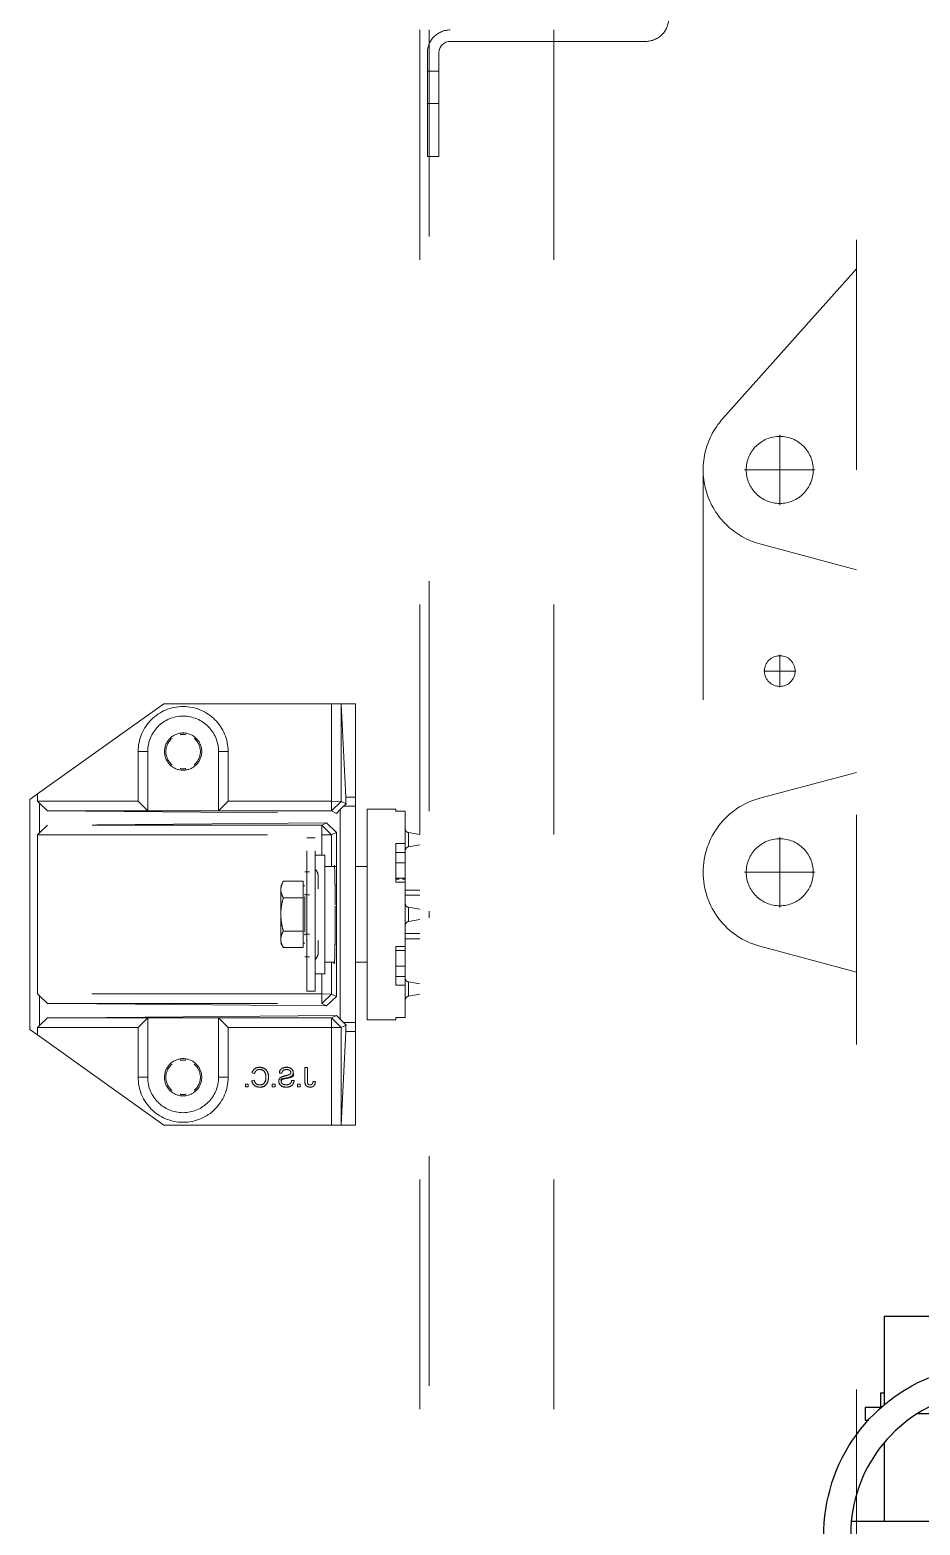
# Model space of a CAD drawing. Extents: x -181672 to 290600, y -29000 to 395522.
# Drawn here: x 2451 to 2916, y 41551 to 42331 of the extents above; entities that cross this region are included whole.
import ezdxf

# ---------------------------------------------------------------- set-up
doc = ezdxf.new("R2010")
doc.units = 0
doc.header["$LTSCALE"] = 10
doc.linetypes.add('XFM7Q20PCW-200K$0$ACAD_ISO03W100', pattern=[30, 12, -18])
doc.layers.add('XFM7P20PCW$0$P-PCWR-20.7-P', color=252, linetype='Continuous')
doc.layers.add('XFM7Q20PCW-200K$0$PCW EQ (FUTURE)', color=252, linetype='XFM7Q20PCW-200K$0$ACAD_ISO03W100', lineweight=9)

# ---------------------------------------------------------------- blocks, each defined once
blk = doc.blocks.new('XFM7P20PCW$0$BV-250A-HP')
for p, q in [((70.07, 398.3), (66.72, 397.16)), ((73.46, 399.31), (70.07, 398.3)), ((76.89, 400.19), (73.46, 399.31)), ((80.36, 400.92), (76.89, 400.19)), ((83.84, 401.52), (80.36, 400.92)), ((87.35, 401.97), (83.84, 401.52)), ((90.88, 402.29), (87.35, 401.97)), ((94.42, 402.46), (90.88, 402.29)), ((97.96, 402.49), (94.42, 402.46)), ((101.49, 402.39), (97.96, 402.49)), ((105.02, 402.14), (101.49, 402.39)), ((108.54, 401.74), (105.02, 402.14)), ((112.04, 401.21), (108.54, 401.74)), ((115.52, 400.54), (112.04, 401.21)), ((118.96, 399.73), (115.52, 400.54)), ((122.37, 398.78), (118.96, 399.73)), ((125.74, 397.7), (122.37, 398.78)), ((53.86, 391.27), (50.8, 389.49)), ((56.98, 392.94), (53.86, 391.27)), ((60.17, 394.47), (56.98, 392.94)), ((63.42, 395.88), (60.17, 394.47)), ((66.72, 397.16), (63.42, 395.88)), ((129.07, 396.49), (125.74, 397.7)), ((132.34, 395.14), (129.07, 396.49)), ((135.56, 393.66), (132.34, 395.14)), ((138.71, 392.05), (135.56, 393.66)), ((141.8, 390.32), (138.71, 392.05)), ((144.82, 388.47), (141.8, 390.32)), ((42.1, 383.41), (39.37, 381.16)), ((44.92, 385.55), (42.1, 383.41)), ((47.82, 387.58), (44.92, 385.55)), ((50.8, 389.49), (47.82, 387.58)), ((67.25, 382.3), (70, 383.44)), ((70, 383.44), (72.8, 384.46)), ((72.8, 384.46), (75.64, 385.37)), ((75.64, 385.37), (78.51, 386.17)), ((78.51, 386.17), (81.41, 386.85)), ((81.41, 386.85), (84.34, 387.42)), ((84.34, 387.42), (87.28, 387.86)), ((87.28, 387.86), (90.24, 388.19)), ((90, 388.3), (90, 341.42)), ((90.24, 388.19), (93.22, 388.4)), ((93.22, 388.4), (96.2, 388.5)), ((96.2, 388.5), (99.18, 388.47)), ((99.18, 388.47), (102.15, 388.32)), ((102.15, 388.32), (105.12, 388.06)), ((104, 341.42), (104, 388.46)), ((105.12, 388.06), (108.07, 387.67)), ((108.07, 387.67), (111.01, 387.17)), ((111.01, 387.17), (113.93, 386.55)), ((113.93, 386.55), (116.81, 385.82)), ((116.81, 385.82), (119.67, 384.97)), ((119.67, 384.97), (122.49, 384)), ((122.49, 384), (125.27, 382.93)), ((125.27, 382.93), (128, 381.74)), ((147.76, 386.5), (144.82, 388.47)), ((150.62, 384.41), (147.76, 386.5)), ((153.39, 382.21), (150.62, 384.41)), ((30.7, 381), (37.3, 381)), ((30.7, 373), (30.7, 381)), ((34.18, 376.34), (31.74, 373.78)), ((36.73, 378.8), (34.18, 376.34)), ((39.37, 381.16), (36.73, 378.8)), ((37.3, 381), (37.3, 379.24)), ((51.87, 373.27), (54.27, 375.03)), ((54.27, 375.03), (56.75, 376.69)), ((56.75, 376.69), (59.29, 378.25)), ((59.29, 378.25), (61.89, 379.71)), ((61.89, 379.71), (64.54, 381.06)), ((64.54, 381.06), (67.25, 382.3)), ((128, 381.74), (130.69, 380.45)), ((130.69, 380.45), (133.32, 379.05)), ((133.32, 379.05), (135.89, 377.54)), ((135.89, 377.54), (138.4, 375.94)), ((138.4, 375.94), (140.84, 374.23)), ((156.07, 379.9), (153.39, 382.21)), ((158.66, 377.49), (156.07, 379.9)), ((161.15, 374.97), (158.66, 377.49)), ((163.53, 372.36), (161.15, 374.97)), ((-17, 371), (-17, 282)), ((-17, 371), (29.31, 371)), ((23, 373), (23, 371)), ((23, 373), (31.15, 373)), ((27.17, 368.37), (25.05, 365.54)), ((29.4, 371.12), (27.17, 368.37)), ((31.74, 373.78), (29.4, 371.12)), ((43, 365.32), (45.1, 367.44)), ((45.1, 367.44), (47.27, 369.48)), ((47.27, 369.48), (49.53, 371.42)), ((49.25, 371), (90, 371)), ((49.53, 371.42), (51.87, 373.27)), ((104, 371), (134.8, 371)), ((134.8, 300.25), (134.8, 371)), ((140.84, 374.23), (143.22, 372.43)), ((143.22, 372.43), (145.52, 370.54)), ((145.52, 370.54), (147.74, 368.55)), ((147.74, 368.55), (149.88, 366.48)), ((165.82, 369.65), (163.53, 372.36)), ((167.99, 366.85), (165.82, 369.65)), ((170.04, 363.97), (167.99, 366.85)), ((21.17, 359.62), (19.4, 356.55)), ((23.05, 362.62), (21.17, 359.62)), ((25.05, 365.54), (23.05, 362.62)), ((37.24, 358.49), (39.07, 360.85)), ((39.07, 360.85), (40.99, 363.12)), ((40.99, 363.12), (43, 365.32)), ((149.88, 366.48), (151.94, 364.32)), ((151.94, 364.32), (153.9, 362.08)), ((153.9, 362.08), (155.78, 359.77)), ((155.78, 359.77), (157.56, 357.38)), ((171.98, 361.01), (170.04, 363.97)), ((173.8, 357.97), (171.98, 361.01)), ((17.76, 353.42), (16.25, 350.22)), ((19.4, 356.55), (17.76, 353.42)), ((32.35, 351.02), (33.88, 353.57)), ((33.88, 353.57), (35.51, 356.07)), ((34, 285.62), (34, 353.52)), ((35.51, 356.07), (37.24, 358.49)), ((157.56, 357.38), (159.25, 354.93)), ((159.25, 354.93), (160.84, 352.4)), ((160.84, 352.4), (162.32, 349.82)), ((175.5, 354.87), (173.8, 357.97)), ((177.07, 351.7), (175.5, 354.87)), ((178.51, 348.46), (177.07, 351.7)), ((13.61, 343.65), (12.49, 340.29)), ((14.87, 346.96), (13.61, 343.65)), ((16.25, 350.22), (14.87, 346.96)), ((28.38, 343.01), (29.6, 345.73)), ((29.6, 345.73), (30.92, 348.4)), ((30.92, 348.4), (32.35, 351.02)), ((162.32, 349.82), (163.7, 347.18)), ((163.7, 347.18), (164.98, 344.49)), ((164.98, 344.49), (166.14, 341.74)), ((179.83, 345.18), (178.51, 348.46)), ((181.01, 341.84), (179.83, 345.18)), ((11.51, 336.89), (10.66, 333.45)), ((12.49, 340.29), (11.51, 336.89)), ((25.4, 334.59), (26.28, 337.44)), ((26.28, 337.44), (27.28, 340.24)), ((27.28, 340.24), (28.38, 343.01)), ((166.14, 341.74), (167.2, 338.96)), ((167.2, 338.96), (168.14, 336.13)), ((168.14, 336.13), (168.97, 333.27)), ((182.05, 338.46), (181.01, 341.84)), ((182.96, 335.04), (182.05, 338.46)), ((9.96, 329.98), (9.39, 326.49)), ((10.66, 333.45), (9.96, 329.98)), ((23.45, 325.87), (23.99, 328.8)), ((23.99, 328.8), (24.64, 331.71)), ((24.64, 331.71), (25.4, 334.59)), ((168.97, 333.27), (169.68, 330.37)), ((169.68, 330.37), (170.28, 327.45)), ((183.74, 331.58), (182.96, 335.04)), ((184.37, 328.1), (183.74, 331.58)), ((184.86, 324.59), (184.37, 328.1)), ((8.96, 322.98), (8.67, 319.45)), ((9.39, 326.49), (8.96, 322.98)), ((22.74, 319.95), (23.04, 322.92)), ((23.04, 322.92), (23.45, 325.87)), ((170.28, 327.45), (170.75, 324.51)), ((170.75, 324.51), (171.12, 321.56)), ((171.12, 321.56), (171.36, 318.59)), ((185.22, 321.07), (184.86, 324.59)), ((185.43, 317.54), (185.22, 321.07)), ((8.52, 315.91), (8.5, 314)), ((8.5, 314), (8.57, 310.46)), ((8.67, 319.45), (8.52, 315.91)), ((22.5, 314), (22.56, 316.98)), ((22.52, 312.39), (22.5, 314)), ((22.64, 309.41), (22.52, 312.39)), ((22.56, 316.98), (22.74, 319.95)), ((171.36, 318.59), (171.48, 315.61)), ((171.5, 314), (171.44, 311.02)), ((171.48, 315.61), (171.5, 314)), ((185.5, 314), (185.43, 317.54)), ((185.48, 312.09), (185.5, 314)), ((8.57, 310.46), (8.78, 306.93)), ((8.78, 306.93), (9.14, 303.41)), ((22.88, 306.44), (22.64, 309.41)), ((23.25, 303.49), (22.88, 306.44)), ((69.76, 306.35), (29.18, 282.93)), ((164.82, 282.93), (124.24, 306.35)), ((170.96, 305.08), (170.55, 302.13)), ((171.26, 308.05), (170.96, 305.08)), ((171.44, 311.02), (171.26, 308.05)), ((184.61, 301.51), (185.04, 305.02)), ((185.04, 305.02), (185.33, 308.55)), ((185.33, 308.55), (185.48, 312.09)), ((9.14, 303.41), (9.63, 299.9)), ((9.63, 299.9), (10.26, 296.42)), ((23.72, 300.55), (23.25, 303.49)), ((24.32, 297.63), (23.72, 300.55)), ((25.03, 294.73), (24.32, 297.63)), ((170.01, 299.2), (169.36, 296.29)), ((170.55, 302.13), (170.01, 299.2)), ((183.34, 294.55), (184.04, 298.02)), ((184.04, 298.02), (184.61, 301.51)), ((10.26, 296.42), (11.04, 292.96)), ((11.04, 292.96), (11.95, 289.54)), ((11.95, 289.54), (12.99, 286.16)), ((25.86, 291.87), (25.03, 294.73)), ((26.8, 289.04), (25.86, 291.87)), ((27.86, 286.26), (26.8, 289.04)), ((36.12, 270.77), (76.76, 294.23)), ((117.24, 294.23), (157.88, 270.77)), ((167.72, 290.56), (166.72, 287.76)), ((168.6, 293.41), (167.72, 290.56)), ((169.36, 296.29), (168.6, 293.41)), ((181.51, 287.71), (182.49, 291.11)), ((182.49, 291.11), (183.34, 294.55)), ((14.58, 282), (-17, 282)), ((-11.33, 282), (-11.33, 249.46)), ((12.99, 286.16), (14.17, 282.82)), ((14.17, 282.82), (15.49, 279.54)), ((29.02, 283.51), (27.86, 286.26)), ((30.3, 280.82), (29.02, 283.51)), ((134.8, 282), (55.32, 282)), ((79.33, 249.46), (79.33, 282)), ((134.8, 282), (134.8, 284.21)), ((164.4, 282.27), (163.08, 279.6)), ((165.62, 284.99), (164.4, 282.27)), ((166.72, 287.76), (165.62, 284.99)), ((177.75, 277.78), (179.13, 281.04)), ((179.13, 281.04), (180.39, 284.35)), ((180.39, 284.35), (181.51, 287.71)), ((15.49, 279.54), (16.93, 276.3)), ((16.93, 276.3), (18.5, 273.13)), ((31.68, 278.18), (30.3, 280.82)), ((33.16, 275.6), (31.68, 278.18)), ((34.75, 273.07), (33.16, 275.6)), ((160.12, 274.43), (158.49, 271.93)), ((161.65, 276.98), (160.12, 274.43)), ((163.08, 279.6), (161.65, 276.98)), ((174.6, 271.45), (176.24, 274.58)), ((176.24, 274.58), (177.75, 277.78)), ((18.5, 273.13), (20.2, 270.03)), ((20.2, 270.03), (22.02, 266.99)), ((22.02, 266.99), (23.96, 264.03)), ((36.44, 270.62), (34.75, 273.07)), ((38.22, 268.23), (36.44, 270.62)), ((40.1, 265.92), (38.22, 268.23)), ((42.06, 263.68), (40.1, 265.92)), ((154.93, 267.15), (153.01, 264.88)), ((156.76, 269.51), (154.93, 267.15)), ((158.49, 271.93), (156.76, 269.51)), ((168.95, 262.46), (170.95, 265.38)), ((170.95, 265.38), (172.83, 268.38)), ((172.83, 268.38), (174.6, 271.45)), ((23.96, 264.03), (26.01, 261.15)), ((26.01, 261.15), (28.18, 258.35)), ((28.18, 258.35), (30.47, 255.64)), ((44.12, 261.52), (42.06, 263.68)), ((46.26, 259.45), (44.12, 261.52)), ((48.48, 257.46), (46.26, 259.45)), ((146.73, 258.52), (144.47, 256.58)), ((148.9, 260.56), (146.73, 258.52)), ((151, 262.68), (148.9, 260.56)), ((153.01, 264.88), (151, 262.68)), ((164.6, 256.88), (166.83, 259.63)), ((166.83, 259.63), (168.95, 262.46)), ((30.47, 255.64), (32.85, 253.03)), ((32.85, 253.03), (35.34, 250.51)), ((35.34, 250.51), (37.93, 248.1)), ((50.78, 255.57), (48.48, 257.46)), ((53.16, 253.77), (50.78, 255.57)), ((55.6, 252.06), (53.16, 253.77)), ((58.11, 250.46), (55.6, 252.06)), ((60.68, 248.95), (58.11, 250.46)), ((134.71, 249.75), (132.11, 248.29)), ((137.25, 251.31), (134.71, 249.75)), ((139.73, 252.97), (137.25, 251.31)), ((142.13, 254.73), (139.73, 252.97)), ((144.47, 256.58), (142.13, 254.73)), ((157.27, 249.2), (159.82, 251.66)), ((159.82, 251.66), (162.26, 254.22)), ((162.26, 254.22), (164.6, 256.88)), ((36.49, 249.46), (-11.33, 249.46)), ((11.33, 249.46), (11.33, 157)), ((37.93, 248.1), (40.61, 245.79)), ((40.61, 245.79), (43.38, 243.59)), ((43.38, 243.59), (46.24, 241.5)), ((79.33, 249.46), (59.95, 249.46)), ((63.31, 247.55), (60.68, 248.95)), ((66, 246.26), (63.31, 247.55)), ((68.73, 245.07), (66, 246.26)), ((71.51, 244), (68.73, 245.07)), ((74.33, 243.03), (71.51, 244)), ((77.19, 242.18), (74.33, 243.03)), ((80.07, 241.45), (77.19, 242.18)), ((118.36, 242.63), (115.49, 241.83)), ((121.2, 243.54), (118.36, 242.63)), ((124, 244.56), (121.2, 243.54)), ((126.75, 245.7), (124, 244.56)), ((129.46, 246.94), (126.75, 245.7)), ((132.11, 248.29), (129.46, 246.94)), ((146.18, 240.42), (149.08, 242.45)), ((149.08, 242.45), (151.9, 244.59)), ((151.9, 244.59), (154.63, 246.84)), ((154.63, 246.84), (157.27, 249.2)), ((46.24, 241.5), (49.18, 239.53)), ((49.18, 239.53), (52.2, 237.68)), ((52.2, 237.68), (55.29, 235.95)), ((55.29, 235.95), (58.44, 234.34)), ((56.67, 157), (56.67, 235.39)), ((58.44, 234.34), (61.66, 232.86)), ((82.99, 240.83), (80.07, 241.45)), ((85.93, 240.33), (82.99, 240.83)), ((88.88, 239.94), (85.93, 240.33)), ((91.85, 239.68), (88.88, 239.94)), ((94.82, 239.53), (91.85, 239.68)), ((97.8, 239.5), (94.82, 239.53)), ((100.78, 239.6), (97.8, 239.5)), ((103.76, 239.81), (100.78, 239.6)), ((106.72, 240.14), (103.76, 239.81)), ((109.66, 240.58), (106.72, 240.14)), ((112.59, 241.15), (109.66, 240.58)), ((115.49, 241.83), (112.59, 241.15)), ((133.83, 233.53), (137.02, 235.06)), ((137.02, 235.06), (140.14, 236.73)), ((140.14, 236.73), (143.2, 238.51)), ((143.2, 238.51), (146.18, 240.42)), ((61.66, 232.86), (64.93, 231.51)), ((64.93, 231.51), (68.26, 230.3)), ((68.26, 230.3), (71.63, 229.22)), ((71.63, 229.22), (75.04, 228.27)), ((75.04, 228.27), (78.48, 227.46)), ((78.48, 227.46), (81.96, 226.79)), ((81.96, 226.79), (85.46, 226.26)), ((106.65, 226.03), (110.16, 226.48)), ((110.16, 226.48), (113.64, 227.08)), ((113.64, 227.08), (117.11, 227.81)), ((117.11, 227.81), (120.54, 228.69)), ((120.54, 228.69), (123.93, 229.7)), ((123.93, 229.7), (127.28, 230.84)), ((127.28, 230.84), (130.58, 232.12)), ((130.58, 232.12), (133.83, 233.53)), ((85.46, 226.26), (88.98, 225.86)), ((88.98, 225.86), (92.51, 225.61)), ((92.51, 225.61), (96.04, 225.51)), ((96.04, 225.51), (99.58, 225.54)), ((99.58, 225.54), (103.12, 225.71)), ((103.12, 225.71), (106.65, 226.03)), ((-1.59, 200), (-23.59, 200)), ((-23.59, -200), (-23.59, 199.87)), ((-1.59, 199.84), (-1.59, -200)), ((91.59, 200), (69.59, 200)), ((69.59, -200), (69.59, 199.87)), ((91.59, 199.84), (91.59, -200)), ((0, 177.5), (-1.59, 177.5)), ((0, 177.5), (0, -177.5)), ((69.59, 177.5), (68, 177.5)), ((68, -177.5), (68, 177.5)), ((51, 168.25), (17, 168.25)), ((17, 94.2), (17, 168.25)), ((51, 168.25), (51, 94.2)), ((11.33, 157), (0, 157)), ((68, 157), (56.67, 157)), ((51, 94.2), (17, 94.2)), ((17, -94.2), (51, -94.2)), ((17, -168.25), (17, -94.2)), ((51, -94.2), (51, -168.25)), ((0, -157), (11.33, -157)), ((11.33, -157), (11.33, -168.25)), ((56.67, -168.25), (56.67, -157)), ((56.67, -157), (68, -157)), ((56.67, -168.25), (11.33, -168.25)), ((-1.59, -177.5), (0, -177.5)), ((68, -177.5), (69.59, -177.5)), ((-23.59, -200), (-1.59, -200)), ((69.59, -200), (91.59, -200))]:
    blk.add_line(p, q)
for centre, radius, start, end in [((97, 395.5), 7, 85.21035, 94.78965), ((97, 314), 32, 180, 178.58033), ((26.42, 273.25), 7, 204.5391, 214.78965), ((167.58, 273.25), 7, 325.21035, 334.78965)]:
    blk.add_arc(centre, radius, start, end)
for points in [[(11.33, 157), (11.33, 157), (11.78, 156.94), (13.72, 156.66), (15.8, 156.42), (17, 156.28)], [(51, 156.28), (52.21, 156.42), (54.28, 156.66), (56.21, 156.94), (56.67, 157), (56.67, 157)], [(17, -156.28), (15.8, -156.42), (13.72, -156.66), (11.78, -156.94), (11.33, -157), (11.33, -157)], [(56.67, -157), (56.67, -157), (56.21, -156.94), (54.28, -156.66), (52.21, -156.42), (51, -156.28)]]:
    blk.add_open_spline(points, degree=3)
blk = doc.blocks.new('XFM7P20PCW$0$A$C2669f006')
at = {"layer": 'XFM7P20PCW$0$P-PCWR-20.7-P', "xscale": -1, "rotation": 90}
blk.add_blockref('XFM7P20PCW$0$BV-250A-HP', (10.54, -469.53), dxfattribs=at)
blk = doc.blocks.new('XFM7P20PCW')
blk.add_blockref('XFM7P20PCW$0$A$C2669f006', (3257.57471, 42112.16752))
blk = doc.blocks.new('XFM7Q20PCW-200K$0$PCW-防震基座-更新後 - PCW-防震基座-更新後-V1242-CUB_L40')
for p, q in [((-503.37, 874.11), (-456.23, 940.11)), ((-456.23, 940.11), (-453.37, 944.11)), ((-456.23, 940.11), (-452.41, 940.11)), ((-333.37, 944.11), (-453.37, 944.11)), ((-452.41, 940.11), (-452.41, 887.61)), ((-452.41, 940.11), (-451.4, 939.11)), ((-447.37, 934.92), (-451.4, 939.11)), ((-451.4, 939.11), (-435.88, 939.11)), ((-435.88, 939.11), (-439.91, 934.92)), ((-435.88, 939.11), (-434.87, 940.11)), ((-434.87, 791.71), (-434.87, 940.11)), ((-434.87, 940.11), (-351.87, 940.11)), ((-351.87, 940.11), (-351.87, 791.71)), ((-351.87, 940.11), (-350.86, 939.11)), ((-350.86, 939.11), (-335.33, 939.11)), ((-346.83, 934.92), (-350.86, 939.11)), ((-335.33, 939.11), (-339.37, 934.92)), ((-335.33, 939.11), (-334.33, 940.11)), ((-334.33, 887.61), (-334.33, 940.11)), ((-334.33, 940.11), (-330.51, 940.11)), ((-330.51, 940.11), (-333.37, 944.11)), ((-330.51, 940.11), (-283.37, 874.11)), ((-446.11, 784.1), (-447.37, 934.92)), ((-447.37, 882.61), (-447.37, 934.92)), ((-441.13, 789.19), (-439.91, 934.92)), ((-439.91, 934.92), (-439.91, 791.62)), ((-345.61, 789.19), (-346.83, 934.92)), ((-346.83, 791.62), (-346.83, 934.92)), ((-339.37, 934.92), (-340.63, 784.1)), ((-339.37, 934.92), (-339.37, 882.61)), ((-452.41, 887.61), (-478.37, 887.61)), ((-478.37, 882.61), (-447.37, 882.61)), ((-447.37, 882.61), (-452.41, 887.61)), ((-447.37, 882.61), (-447.37, 845.61)), ((-339.37, 882.61), (-334.33, 887.61)), ((-339.37, 882.61), (-339.37, 845.61)), ((-308.37, 882.61), (-339.37, 882.61)), ((-308.37, 887.61), (-334.33, 887.61)), ((-503.37, 874.11), (-503.37, 786.71)), ((-283.37, 786.71), (-283.37, 874.11)), ((-447.37, 845.61), (-478.37, 845.61)), ((-447.37, 845.61), (-452.41, 840.61)), ((-447.37, 786.62), (-447.37, 845.61)), ((-339.37, 845.61), (-339.37, 786.62)), ((-339.37, 845.61), (-334.33, 840.61)), ((-339.37, 845.61), (-308.37, 845.61)), ((-478.37, 840.61), (-452.41, 840.61)), ((-452.41, 840.61), (-452.41, 786.71)), ((-334.33, 786.71), (-334.33, 840.61)), ((-334.33, 840.61), (-308.37, 840.61)), ((-483.36, 831.52), (-483.36, 830.12)), ((-481.96, 831.52), (-483.36, 831.52)), ((-483.36, 830.12), (-481.96, 830.12)), ((-481.96, 830.12), (-481.96, 831.52)), ((-479.85, 827.01), (-480.18, 828.33)), ((-476.41, 826.86), (-476.1, 828.16)), ((-481.96, 817.54), (-483.36, 817.54)), ((-483.36, 817.54), (-483.36, 816.14)), ((-483.36, 816.14), (-481.96, 816.14)), ((-481.96, 816.14), (-481.96, 817.54)), ((-476.29, 812.59), (-476.18, 813.86)), ((-410.69, 811.77), (-408.37, 813.11)), ((-410.69, 801.41), (-410.69, 811.77)), ((-393.37, 813.11), (-406.36, 813.11)), ((-406.36, 813.11), (-406.36, 813.11)), ((-402.03, 811.77), (-402.03, 801.41)), ((-380.38, 813.11), (-393.37, 813.11)), ((-384.71, 801.41), (-384.71, 811.77)), ((-380.38, 813.11), (-380.38, 813.11)), ((-378.37, 813.11), (-376.05, 811.77)), ((-376.05, 801.41), (-376.05, 811.77)), ((-483.36, 804.33), (-483.36, 802.93)), ((-481.96, 804.33), (-483.36, 804.33)), ((-481.96, 802.93), (-481.96, 804.33)), ((-480.03, 807.46), (-480.14, 806.21)), ((-483.36, 802.93), (-481.96, 802.93)), ((-480.5, 795.08), (-480.34, 796.27)), ((-480.22, 799.25), (-473.36, 799.25)), ((-480.16, 800.57), (-473.36, 800.57)), ((-473.36, 799.25), (-473.36, 800.57)), ((-433.37, 795.11), (-433.37, 799.61)), ((-433.37, 799.61), (-360.22, 799.61)), ((-415.57, 798.11), (-415.57, 800.61)), ((-410.69, 801.41), (-406.36, 801.41)), ((-408.37, 800.61), (-408.37, 801.41)), ((-393.37, 801.41), (-406.36, 801.41)), ((-406.36, 801.41), (-406.36, 801.41)), ((-404.14, 800.61), (-404.11, 800.6)), ((-404.11, 800.6), (-404.07, 800.6)), ((-404.07, 800.6), (-404.04, 800.6)), ((-404.04, 800.6), (-404.01, 800.59)), ((-404.01, 800.59), (-403.98, 800.58)), ((-403.98, 800.58), (-403.95, 800.57)), ((-403.95, 800.57), (-403.92, 800.57)), ((-403.92, 800.57), (-403.89, 800.55)), ((-403.89, 800.55), (-403.86, 800.54)), ((-403.86, 800.54), (-403.83, 800.53)), ((-403.83, 800.53), (-403.8, 800.52)), ((-403.8, 800.52), (-403.77, 800.5)), ((-403.77, 800.5), (-403.74, 800.48)), ((-403.74, 800.48), (-403.72, 800.47)), ((-403.72, 800.47), (-403.69, 800.45)), ((-403.69, 800.45), (-403.67, 800.43)), ((-403.67, 798.11), (-403.67, 800.61)), ((-403.67, 800.43), (-403.64, 800.41)), ((-403.64, 800.41), (-403.62, 800.39)), ((-403.62, 800.39), (-403.6, 800.36)), ((-403.6, 800.36), (-403.57, 800.34)), ((-402.72, 800.61), (-393.37, 800.61)), ((-393.37, 801.41), (-380.38, 801.41)), ((-393.37, 800.61), (-393.37, 800.61)), ((-393.37, 800.61), (-384.02, 800.61)), ((-393.37, 798.11), (-393.37, 798.11)), ((-383.15, 800.36), (-383.13, 800.38)), ((-383.13, 800.38), (-383.1, 800.4)), ((-383.1, 800.4), (-383.08, 800.42)), ((-383.08, 800.42), (-383.05, 800.44)), ((-383.07, 800.61), (-383.07, 798.11)), ((-383.05, 800.44), (-383.03, 800.46)), ((-383.03, 800.46), (-383, 800.48)), ((-383, 800.48), (-382.97, 800.5)), ((-382.97, 800.5), (-382.95, 800.51)), ((-382.95, 800.51), (-382.92, 800.53)), ((-382.92, 800.53), (-382.89, 800.54)), ((-382.89, 800.54), (-382.86, 800.55)), ((-382.86, 800.55), (-382.83, 800.56)), ((-382.83, 800.56), (-382.8, 800.57)), ((-382.8, 800.57), (-382.77, 800.58)), ((-382.77, 800.58), (-382.74, 800.59)), ((-382.74, 800.59), (-382.71, 800.59)), ((-382.71, 800.59), (-382.67, 800.6)), ((-382.67, 800.6), (-382.64, 800.6)), ((-382.64, 800.6), (-382.61, 800.6)), ((-382.61, 800.6), (-382.58, 800.61)), ((-380.38, 801.41), (-376.05, 801.41)), ((-380.38, 801.41), (-380.38, 801.41)), ((-378.37, 801.41), (-378.37, 800.61)), ((-371.17, 800.61), (-371.17, 798.11)), ((-353.37, 799.61), (-353.37, 795.11)), ((-439.91, 791.62), (-441.13, 789.19)), ((-441.13, 789.19), (-436.17, 784.1)), ((-434.87, 791.71), (-439.91, 791.62)), ((-439.91, 791.62), (-434.91, 786.62)), ((-434.91, 786.62), (-434.87, 791.71)), ((-424.37, 791.71), (-434.87, 791.71)), ((-433.37, 795.11), (-360.22, 795.11)), ((-424.37, 795.11), (-424.37, 790.11)), ((-362.37, 790.11), (-424.37, 790.11)), ((-418.37, 790.11), (-418.37, 785.11)), ((-416.83, 795.11), (-416.69, 794.97)), ((-416.69, 794.97), (-416.54, 794.83)), ((-416.54, 794.83), (-416.39, 794.7)), ((-416.39, 794.7), (-416.23, 794.58)), ((-416.23, 794.58), (-416.07, 794.47)), ((-416.07, 794.47), (-415.9, 794.36)), ((-415.9, 794.36), (-415.73, 794.26)), ((-415.73, 794.26), (-415.55, 794.16)), ((-415.55, 794.16), (-415.37, 794.07)), ((-415.37, 794.07), (-415.19, 793.99)), ((-415.19, 793.99), (-415, 793.92)), ((-415, 793.92), (-414.81, 793.85)), ((-414.81, 793.85), (-414.62, 793.79)), ((-414.62, 793.79), (-414.43, 793.74)), ((-414.43, 793.74), (-414.23, 793.7)), ((-414.23, 793.7), (-414.04, 793.67)), ((-414.04, 793.67), (-413.84, 793.64)), ((-413.84, 793.64), (-413.64, 793.62)), ((-413.64, 793.62), (-413.44, 793.61)), ((-412.49, 793.61), (-413.25, 793.61)), ((-412.49, 793.61), (-412.03, 793.61)), ((-411.74, 793.61), (-412.03, 793.61)), ((-411.42, 793.61), (-411.74, 793.61)), ((-411.07, 793.61), (-411.42, 793.61)), ((-410.69, 793.61), (-411.07, 793.61)), ((-410.29, 793.61), (-410.69, 793.61)), ((-409.86, 793.61), (-410.29, 793.61)), ((-409.54, 793.61), (-409.86, 793.61)), ((-409.07, 793.61), (-409.54, 793.61)), ((-408.56, 793.61), (-409.07, 793.61)), ((-408.04, 793.61), (-408.56, 793.61)), ((-407.49, 793.61), (-408.04, 793.61)), ((-406.92, 793.61), (-407.49, 793.61)), ((-379.51, 793.61), (-380.09, 793.61)), ((-378.95, 793.61), (-379.51, 793.61)), ((-378.41, 793.61), (-378.95, 793.61)), ((-377.9, 793.61), (-378.41, 793.61)), ((-377.41, 793.61), (-377.9, 793.61)), ((-376.95, 793.61), (-377.41, 793.61)), ((-376.51, 793.61), (-376.95, 793.61)), ((-376.11, 793.61), (-376.51, 793.61)), ((-375.72, 793.61), (-376.11, 793.61)), ((-375.37, 793.61), (-375.72, 793.61)), ((-375.05, 793.61), (-375.37, 793.61)), ((-374.75, 793.61), (-375.05, 793.61)), ((-374.49, 793.61), (-374.75, 793.61)), ((-373.53, 793.61), (-374.49, 793.61)), ((-373.53, 793.61), (-373.49, 793.61)), ((-373.28, 793.61), (-373.08, 793.62)), ((-373.08, 793.62), (-372.88, 793.64)), ((-372.88, 793.64), (-372.68, 793.67)), ((-372.68, 793.67), (-372.48, 793.71)), ((-372.48, 793.71), (-372.29, 793.75)), ((-372.29, 793.75), (-372.09, 793.8)), ((-372.09, 793.8), (-371.9, 793.86)), ((-371.9, 793.86), (-371.71, 793.93)), ((-371.71, 793.93), (-371.53, 794)), ((-371.53, 794), (-371.35, 794.08)), ((-371.35, 794.08), (-371.17, 794.17)), ((-371.17, 794.17), (-370.99, 794.27)), ((-370.99, 794.27), (-370.82, 794.37)), ((-370.82, 794.37), (-370.65, 794.48)), ((-370.65, 794.48), (-370.49, 794.6)), ((-370.49, 794.6), (-370.33, 794.72)), ((-370.33, 794.72), (-370.18, 794.85)), ((-370.18, 794.85), (-370.03, 794.98)), ((-370.03, 794.98), (-369.9, 795.11)), ((-368.37, 790.11), (-368.37, 784.34)), ((-362.37, 795.11), (-362.37, 790.11)), ((-351.87, 791.71), (-362.37, 791.71)), ((-351.87, 791.71), (-351.83, 786.62)), ((-346.83, 791.62), (-351.87, 791.71)), ((-351.83, 786.62), (-346.83, 791.62)), ((-350.57, 784.1), (-345.61, 789.19)), ((-345.61, 789.19), (-346.83, 791.62)), ((-503.37, 786.71), (-503.37, 781.62)), ((-452.41, 786.71), (-503.37, 786.71)), ((-503.37, 781.62), (-503.37, 781.6)), ((-503.37, 781.62), (-452.37, 781.62)), ((-503.37, 781.6), (-503.37, 774.11)), ((-454.53, 779.13), (-503.37, 781.6)), ((-452.41, 786.71), (-452.37, 781.62)), ((-447.37, 786.62), (-452.41, 786.71)), ((-452.37, 781.62), (-447.37, 786.62)), ((-452.37, 781.62), (-451.1, 779.07)), ((-448.06, 782.11), (-449.8, 780.36)), ((-448.06, 782.11), (-446.11, 784.1)), ((-338.68, 782.11), (-448.06, 782.11)), ((-446.11, 784.1), (-447.37, 786.62)), ((-436.17, 784.1), (-434.91, 786.62)), ((-350.57, 784.1), (-436.17, 784.1)), ((-434.91, 786.62), (-418.37, 786.62)), ((-418.96, 785.29), (-418.95, 785.17)), ((-368.37, 786.62), (-351.83, 786.62)), ((-367.79, 785.17), (-367.78, 785.29)), ((-351.83, 786.62), (-350.57, 784.1)), ((-339.37, 786.62), (-340.63, 784.1)), ((-340.63, 784.1), (-338.68, 782.11)), ((-334.33, 786.71), (-339.37, 786.62)), ((-339.37, 786.62), (-334.37, 781.62)), ((-336.93, 780.36), (-338.68, 782.11)), ((-335.64, 779.07), (-334.37, 781.62)), ((-334.37, 781.62), (-334.33, 786.71)), ((-334.37, 781.62), (-283.37, 781.62)), ((-283.37, 786.71), (-334.33, 786.71)), ((-283.37, 781.6), (-332.21, 779.13)), ((-283.37, 781.62), (-283.37, 786.71)), ((-283.37, 781.62), (-283.37, 781.6)), ((-283.37, 774.11), (-283.37, 781.6)), ((-454.53, 774.11), (-503.37, 774.11)), ((-454.53, 779.13), (-454.53, 774.11)), ((-452.71, 774.11), (-454.53, 774.11)), ((-449.8, 774.11), (-452.71, 774.11)), ((-449.8, 780.36), (-449.8, 774.11)), ((-336.93, 774.11), (-449.8, 774.11)), ((-418.37, 774.11), (-418.37, 768.11)), ((-368.37, 768.11), (-368.37, 774.11)), ((-336.93, 774.11), (-336.93, 780.36)), ((-334.03, 774.11), (-336.93, 774.11)), ((-332.21, 774.11), (-334.03, 774.11)), ((-332.21, 774.11), (-332.21, 779.13)), ((-283.37, 774.11), (-332.21, 774.11)), ((-448.37, 753.11), (-448.37, 768.11)), ((-338.37, 768.11), (-448.37, 768.11)), ((-338.37, 768.11), (-338.37, 753.11)), ((-448.37, 753.11), (-447.12, 753.11)), ((-447.19, 748.11), (-447.19, 753.11)), ((-430.32, 753.11), (-410.17, 753.11)), ((-430.32, 748.11), (-430.32, 753.11)), ((-425.71, 753.11), (-425.71, 748.11)), ((-420.3, 753.11), (-420.3, 748.11)), ((-412.25, 748.11), (-412.25, 753.11)), ((-410.17, 753.11), (-410.17, 748.11)), ((-376.57, 753.11), (-356.42, 753.11)), ((-376.57, 748.11), (-376.57, 753.11)), ((-374.89, 753.11), (-374.89, 751.28)), ((-374.89, 749.59), (-374.89, 748.11)), ((-374.48, 753.11), (-374.48, 748.11)), ((-366.44, 748.11), (-366.44, 753.11)), ((-361.03, 753.11), (-361.03, 748.11)), ((-356.42, 753.11), (-356.42, 748.11)), ((-339.61, 753.11), (-338.37, 753.11)), ((-339.55, 753.11), (-339.55, 748.11)), ((-425.71, 748.11), (-447.12, 748.11)), ((-435.02, 740.61), (-436.05, 746.45)), ((-428.63, 746.45), (-436.05, 746.45)), ((-433.37, 748.11), (-433.37, 748.11)), ((-428.63, 746.45), (-429.66, 740.61)), ((-420.3, 748.11), (-425.71, 748.11)), ((-366.44, 748.11), (-420.3, 748.11)), ((-406.07, 740.61), (-406.07, 748.11)), ((-403.37, 740.61), (-403.37, 748.11)), ((-396.05, 740.61), (-397.08, 746.45)), ((-389.66, 746.45), (-397.08, 746.45)), ((-389.66, 746.45), (-390.69, 740.61)), ((-383.37, 748.11), (-383.37, 740.61)), ((-380.67, 748.11), (-380.67, 740.61)), ((-339.61, 748.11), (-366.44, 748.11)), ((-357.08, 740.61), (-358.11, 746.45)), ((-358.11, 746.45), (-350.69, 746.45)), ((-350.69, 746.45), (-351.72, 740.61)), ((-395.1, 735.58), (-391.73, 735.58)), ((2.31, 736.61), (56.31, 736.61)), ((2.31, 730.61), (2.31, 736.61)), ((29.81, 730.61), (29.81, 736.61)), ((38.31, 736.61), (38.31, 736.61)), ((46.81, 736.61), (46.81, 730.61)), ((2.31, 730.61), (56.31, 730.61)), ((38.31, 730.61), (38.31, 730.61)), ((62.31, 724.61), (62.31, 622.61))]:
    blk.add_line(p, q)
at = {"extrusion": (0, 0, -1)}
for p, q in [((68.31, 740.61), (-939.47, 740.61)), ((-939.47, 735.61), (68.31, 735.61)), ((68.31, 670.61), (-939.47, 670.61))]:
    blk.add_line(p, q, dxfattribs=at)
at = {"flags": 128}
for points in [[(-478.37, 887.61), (-478.37, 882.61)], [(-308.37, 887.61), (-308.37, 882.61)], [(-478.37, 840.61), (-478.37, 845.61)], [(-308.37, 840.61), (-308.37, 845.61)], [(-452.71, 779.09), (-453.81, 779.11), (-454.53, 779.13)], [(-452.71, 779.09), (-451.94, 779.08), (-451.1, 779.07)], [(-451.1, 779.07), (-450.46, 779.71), (-449.8, 780.36)], [(-336.93, 780.36), (-336.28, 779.71), (-335.64, 779.07)], [(-335.64, 779.07), (-334.8, 779.08), (-334.03, 779.09)], [(-332.21, 779.13), (-332.93, 779.11), (-334.03, 779.09)], [(-437.7, 748.08), (-437.62, 748.07), (-437.54, 748.05)], [(-437.54, 748.05), (-437.47, 748.03), (-437.39, 748), (-437.31, 747.98), (-437.24, 747.95), (-437.17, 747.92), (-437.09, 747.88), (-437.02, 747.84), (-436.96, 747.8), (-436.89, 747.76), (-436.82, 747.71)], [(-436.82, 747.71), (-436.76, 747.66), (-436.7, 747.61), (-436.64, 747.56), (-436.58, 747.5), (-436.53, 747.44), (-436.48, 747.38)], [(-436.48, 747.38), (-436.43, 747.32), (-436.38, 747.25), (-436.34, 747.19)], [(-436.34, 747.19), (-436.29, 747.12), (-436.25, 747.05), (-436.22, 746.98), (-436.18, 746.9)], [(-436.18, 746.9), (-436.15, 746.83), (-436.13, 746.76), (-436.1, 746.68), (-436.08, 746.6), (-436.06, 746.52)], [(-436.06, 746.52), (-436.05, 746.45)], [(-428.63, 746.45), (-428.62, 746.53), (-428.6, 746.61), (-428.58, 746.69), (-428.55, 746.76), (-428.52, 746.84), (-428.49, 746.91), (-428.46, 746.98), (-428.42, 747.06), (-428.38, 747.12), (-428.34, 747.19), (-428.3, 747.26), (-428.25, 747.32), (-428.2, 747.39), (-428.15, 747.45), (-428.09, 747.5), (-428.03, 747.56)], [(-428.03, 747.56), (-427.98, 747.61), (-427.91, 747.67), (-427.85, 747.71), (-427.79, 747.76), (-427.72, 747.8), (-427.65, 747.85), (-427.58, 747.88), (-427.51, 747.92), (-427.43, 747.95)], [(-427.43, 747.95), (-427.36, 747.98), (-427.28, 748.01), (-427.21, 748.03), (-427.13, 748.05)], [(-398.73, 748.08), (-398.65, 748.07), (-398.57, 748.05), (-398.49, 748.03), (-398.42, 748), (-398.34, 747.98), (-398.27, 747.95), (-398.2, 747.92), (-398.12, 747.88), (-398.05, 747.84), (-397.98, 747.8), (-397.92, 747.76), (-397.85, 747.71), (-397.79, 747.66), (-397.73, 747.61), (-397.67, 747.56), (-397.61, 747.5), (-397.56, 747.44), (-397.51, 747.38), (-397.46, 747.32), (-397.41, 747.25), (-397.36, 747.19), (-397.32, 747.12), (-397.28, 747.05), (-397.25, 746.98), (-397.21, 746.9), (-397.18, 746.83), (-397.16, 746.76), (-397.13, 746.68), (-397.11, 746.6), (-397.09, 746.52), (-397.08, 746.45)], [(-389.66, 746.45), (-389.64, 746.53), (-389.63, 746.61), (-389.6, 746.69), (-389.58, 746.76), (-389.55, 746.84), (-389.52, 746.91), (-389.49, 746.98), (-389.45, 747.06), (-389.41, 747.12), (-389.37, 747.19), (-389.32, 747.26), (-389.28, 747.32), (-389.23, 747.39), (-389.18, 747.45), (-389.12, 747.5), (-389.06, 747.56), (-389, 747.61), (-388.94, 747.67), (-388.88, 747.71), (-388.81, 747.76), (-388.75, 747.8), (-388.68, 747.85), (-388.61, 747.88), (-388.54, 747.92), (-388.46, 747.95), (-388.39, 747.98), (-388.31, 748.01), (-388.24, 748.03), (-388.16, 748.05), (-388.08, 748.07), (-388, 748.08)], [(-359.6, 748.05), (-359.52, 748.03)], [(-359.52, 748.03), (-359.45, 748), (-359.37, 747.98), (-359.3, 747.95), (-359.22, 747.92), (-359.15, 747.88), (-359.08, 747.84), (-359.01, 747.8)], [(-359.01, 747.8), (-358.95, 747.76), (-358.88, 747.71), (-358.82, 747.66), (-358.76, 747.61), (-358.7, 747.56), (-358.64, 747.5), (-358.59, 747.44), (-358.53, 747.38)], [(-358.53, 747.38), (-358.48, 747.32), (-358.44, 747.25), (-358.39, 747.19), (-358.35, 747.12), (-358.31, 747.05), (-358.28, 746.98), (-358.24, 746.9)], [(-358.24, 746.9), (-358.21, 746.83), (-358.18, 746.76), (-358.16, 746.68), (-358.14, 746.6), (-358.12, 746.52), (-358.11, 746.45)], [(-350.69, 746.45), (-350.67, 746.53)], [(-350.67, 746.53), (-350.66, 746.61), (-350.63, 746.69), (-350.61, 746.76), (-350.58, 746.84), (-350.55, 746.91)], [(-350.63, 746.69), (-350.61, 746.76), (-350.58, 746.84)], [(-350.55, 746.91), (-350.52, 746.98), (-350.48, 747.06), (-350.44, 747.12), (-350.4, 747.19), (-350.35, 747.26), (-350.31, 747.32), (-350.26, 747.39), (-350.2, 747.45), (-350.15, 747.5), (-350.09, 747.56)], [(-350.09, 747.56), (-350.03, 747.61), (-349.97, 747.67), (-349.91, 747.71), (-349.84, 747.76), (-349.78, 747.8), (-349.71, 747.85), (-349.64, 747.88), (-349.56, 747.92), (-349.49, 747.95)], [(-349.78, 747.8), (-349.71, 747.85), (-349.64, 747.88)], [(-349.49, 747.95), (-349.42, 747.98), (-349.34, 748.01), (-349.27, 748.03), (-349.19, 748.05), (-349.11, 748.07)]]:
    blk.add_lwpolyline(points, dxfattribs=at)
for centre, radius, start, end in [((-478.37, 864.11), 23.5, 90, 270), ((-478.37, 864.11), 18.5, 90, 270), ((-308.37, 864.11), 23.5, 270, 90), ((-308.37, 864.11), 18.5, 270, 90), ((-478.37, 864.11), 9.73, 0, 180), ((-478.37, 864.11), 9, 40, 140), ((-308.37, 864.11), 9.73, 0, 180), ((-308.37, 864.11), 9, 40, 140), ((-478.37, 864.11), 9.73, 180, 0), ((-478.37, 864.11), 9, 170.50875, 180), ((-478.37, 864.11), 9, 180, 189.5001), ((-478.37, 864.11), 9, 0, 9.5001), ((-478.37, 864.11), 9, 350.50875, 0), ((-308.37, 864.11), 9.73, 180, 0), ((-308.37, 864.11), 9, 170.50875, 180), ((-308.37, 864.11), 9, 180, 189.5001), ((-308.37, 864.11), 9, 0, 9.5001), ((-308.37, 864.11), 9, 350.50875, 0), ((-478.37, 864.11), 9, 220, 320), ((-308.37, 864.11), 9, 220, 320), ((56.31, 724.61), 12, 0, 90), ((56.31, 724.61), 6, 0, 90), ((74.31, 622.61), 12, 180, 270)]:
    blk.add_arc(centre, radius, start, end)
for points in [[(-480.18, 828.33), (-481.31, 828.04), (-482.98, 827.03), (-483.52, 825.14), (-483.53, 824.19)], [(-483.53, 824.19), (-483.53, 825.21), (-482.97, 826.95), (-481.31, 828.11), (-480.18, 828.33)], [(-473.18, 824.21), (-473.18, 825.18), (-473.68, 826.84), (-475.17, 827.95), (-476.1, 828.16)], [(-476.1, 828.16), (-475.15, 827.88), (-473.7, 826.91), (-473.16, 825.11), (-473.18, 824.21)], [(-478.28, 819.5), (-479.73, 819.5), (-482.2, 820.24), (-483.83, 822.48), (-483.53, 824.19)], [(-483.53, 824.19), (-483.53, 822.55), (-482.5, 820.17), (-479.42, 819.57), (-478.28, 819.5)], [(-482.4, 824.08), (-482.4, 824.86), (-481.97, 826.13), (-480.7, 826.81), (-479.85, 827.01)], [(-479.85, 827.01), (-480.7, 826.81), (-481.98, 826.13), (-482.39, 824.86), (-482.4, 824.08)], [(-478.27, 820.87), (-479.66, 820.87), (-481.73, 821.46), (-482.38, 823.24), (-482.4, 824.08)], [(-482.4, 824.08), (-482.4, 823.12), (-481.72, 821.58), (-479.68, 820.75), (-478.27, 820.87)], [(-478.28, 819.5), (-476.69, 819.5), (-474.19, 820.38), (-473.08, 823.02), (-473.18, 824.21)], [(-473.18, 824.21), (-473.18, 822.83), (-474.08, 820.57), (-476.79, 819.31), (-478.28, 819.5)], [(-478.27, 820.87), (-477.07, 820.87), (-475.14, 821.43), (-474.2, 823.12), (-474.32, 824.19)], [(-477.35, 820.93), (-477.65, 820.88), (-477.96, 820.86), (-478.27, 820.87)], [(-476.41, 826.86), (-475.71, 826.64), (-474.67, 825.98), (-474.31, 824.86), (-474.32, 824.19)], [(-474.32, 824.19), (-474.32, 824.86), (-474.67, 825.98), (-475.72, 826.64), (-476.41, 826.86)], [(-480.53, 814.18), (-481.39, 814.18), (-482.82, 813.49), (-483.67, 811.43), (-483.53, 810.46)], [(-483.53, 810.46), (-483.53, 811.57), (-482.96, 813.36), (-481.25, 814.31), (-480.53, 814.18)], [(-480.63, 812.9), (-481.16, 812.9), (-481.98, 812.44), (-482.37, 811.07), (-482.33, 810.41)], [(-482.33, 810.41), (-482.33, 811.15), (-482.03, 812.35), (-481.11, 812.98), (-480.63, 812.9)], [(-475.95, 806.6), (-476.66, 806.6), (-477.81, 807.09), (-478.73, 809.33), (-479.22, 813.78), (-479.95, 812.81), (-480.63, 812.9)], [(-480.63, 812.9), (-480.33, 812.9), (-480.07, 812.82), (-479.86, 812.67)], [(-479.66, 814.08), (-479.92, 814.18), (-480.22, 814.23), (-480.53, 814.18)], [(-480.53, 814.18), (-479.85, 814.18), (-478.78, 813.8), (-477.98, 812.11), (-477.74, 811.15), (-477.46, 810.25)], [(-476.29, 812.59), (-475.65, 812.54), (-474.69, 812.08), (-474.37, 810.92), (-474.37, 810.16)], [(-474.37, 810.16), (-474.37, 810.92), (-474.69, 812.08), (-475.65, 812.54), (-476.29, 812.59)], [(-473.18, 810.11), (-473.18, 811.22), (-473.7, 813), (-475.27, 813.92), (-476.18, 813.86)], [(-476.18, 813.86), (-475.22, 813.82), (-473.75, 813.11), (-473.14, 811.11), (-473.18, 810.11)], [(-410.69, 811.77), (-409.98, 812.2), (-408.55, 812.85), (-407.1, 813.09), (-406.36, 813.11)], [(-402.03, 811.77), (-402.74, 812.2), (-404.16, 812.85), (-405.62, 813.09), (-406.36, 813.11)], [(-393.37, 813.11), (-394.82, 813.09), (-397.71, 812.86), (-400.59, 812.2), (-402.03, 811.77)], [(-402.03, 811.77), (-400.62, 812.2), (-399.19, 812.52), (-397.74, 812.75)], [(-397.74, 812.75), (-396.3, 812.97), (-394.84, 813.09), (-393.37, 813.11)], [(-384.71, 811.77), (-386.12, 812.2), (-388.98, 812.85), (-391.9, 813.09), (-393.37, 813.11)], [(-380.38, 813.11), (-381.1, 813.09), (-382.55, 812.86), (-383.99, 812.2), (-384.71, 811.77)], [(-384.71, 811.77), (-384, 812.2), (-383.29, 812.52), (-382.57, 812.75)], [(-382.57, 812.75), (-381.84, 812.97), (-381.12, 813.09), (-380.38, 813.11)], [(-376.05, 811.77), (-376.75, 812.2), (-378.18, 812.85), (-379.64, 813.09), (-380.38, 813.11)], [(-480.14, 806.21), (-481.14, 806.24), (-482.78, 806.98), (-483.65, 809.04), (-483.53, 810.46)], [(-483.53, 810.46), (-483.53, 809.06), (-482.9, 806.96), (-481.02, 806.26), (-480.14, 806.21)], [(-480.03, 807.46), (-480.83, 807.52), (-482, 808.14), (-482.3, 809.75), (-482.33, 810.41)], [(-482.33, 810.41), (-482.33, 809.62), (-481.97, 808.27), (-480.87, 807.39), (-480.03, 807.46)], [(-477.46, 810.25), (-477.25, 809.31), (-476.83, 808.05), (-476.4, 807.98), (-475.86, 807.85)], [(-475.95, 806.6), (-475.15, 806.6), (-473.83, 807.23), (-473.06, 809.11), (-473.18, 810.11)], [(-473.18, 810.11), (-473.18, 809.02), (-473.71, 807.31), (-475.28, 806.51), (-475.95, 806.6)], [(-474.37, 810.16), (-474.37, 809.48), (-474.62, 808.37), (-475.38, 807.76), (-475.86, 807.85)], [(-475.86, 807.85), (-475.37, 807.85), (-474.63, 808.28), (-474.36, 809.57), (-474.37, 810.16)], [(-483.53, 797.77), (-483.53, 798.65), (-483.02, 800.03), (-481.48, 800.63), (-480.16, 800.57)], [(-480.16, 800.57), (-481.38, 800.57), (-483.12, 800.08), (-483.43, 798.6), (-483.53, 797.77)], [(-483.53, 797.77), (-483.53, 796.87), (-483.03, 795.53), (-481.52, 795.08), (-480.5, 795.08)], [(-480.5, 795.08), (-481.52, 795.08), (-483.03, 795.53), (-483.53, 796.87), (-483.53, 797.77)], [(-480.22, 799.25), (-480.64, 799.25), (-481.34, 799.2), (-481.97, 798.98), (-482.41, 798.25), (-482.33, 797.77)], [(-480.34, 796.27), (-481, 796.28), (-482, 796.53), (-482.33, 797.29), (-482.33, 797.77)], [(-482.33, 797.77), (-482.33, 797.28), (-482, 796.54), (-481, 796.27), (-480.34, 796.27)], [(-418.71, 785.35), (-418.86, 785.33), (-418.94, 785.31), (-418.96, 785.29)], [(-367.78, 785.29), (-367.79, 785.31), (-367.88, 785.33), (-368.03, 785.35)]]:
    blk.add_open_spline(points, degree=3)
for points, knots in [([(-474.32, 824.19), (-474.32, 823.1), (-474.91, 821.73), (-476.49, 821.08), (-477.17, 820.96)], [-2, -2, -2, -2, -1, -0.341854, -0.341854, -0.341854, -0.341854]), ([(-479.84, 812.66), (-479.68, 812.54), (-479.5, 812.33), (-479.37, 812.04), (-479.34, 811.96)], [-3.4285714, -3.4285714, -3.4285714, -3.4285714, -3, -2.8571429, -2.8571429, -2.8571429, -2.8571429]), ([(-477.46, 810.25), (-477.64, 811.07), (-478.02, 812.42), (-478.49, 813.31), (-479.17, 813.84), (-479.39, 813.96)], [-3, -3, -3, -3, -2, -1, -0.598184, -0.598184, -0.598184, -0.598184]), ([(-479.3, 811.85), (-479.14, 811.38), (-478.9, 809.95), (-477.99, 805.76), (-476.69, 806.66), (-475.95, 806.6)], [-2.790844, -2.790844, -2.790844, -2.790844, -2, -1, 0, 0, 0, 0]), ([(-418.95, 785.17), (-418.93, 785.14), (-418.65, 785.09), (-417.53, 785.02), (-415.61, 784.95), (-413.47, 784.89), (-411.48, 784.85), (-409.82, 784.83), (-408.03, 784.8), (-405.56, 784.78), (-402.15, 784.75), (-398.36, 784.73), (-395.07, 784.72), (-392.23, 784.72), (-390.19, 784.73), (-389.1, 784.73), (-388.92, 784.73)], [0, 0, 0, 0, 0.0555556, 0.1111111, 0.1666667, 0.2222222, 0.25, 0.2777778, 0.3055556, 0.3333333, 0.3888889, 0.4444444, 0.4791667, 0.5138889, 0.5486111, 0.5555556, 0.5555556, 0.5555556, 0.5555556]), ([(-388.38, 784.73), (-387.84, 784.73), (-385.51, 784.74), (-382.29, 784.77), (-379.16, 784.8), (-376.9, 784.83), (-374.84, 784.86), (-372.46, 784.91), (-369, 785.01), (-367.83, 785.1), (-367.79, 785.17)], [0.5625269, 0.5625269, 0.5625269, 0.5625269, 0.5833333, 0.6527778, 0.6875, 0.7222222, 0.7569444, 0.7916667, 0.8611111, 1, 1, 1, 1])]:
    blk.add_open_spline(points, degree=3, knots=knots)
blk = doc.blocks.new('XFM7Q20PCW-200K$0$A$C561449da')
for p, q in [((325.54, 2269.35), (80, 2269.35)), ((80, 2269.35), (80, 269.35)), ((80, 2254.35), (10.14, 2175.96)), ((40, 2167.72), (40, 2130.97)), ((0, 2149.35), (0, 1939.35)), ((21.62, 2149.35), (58.38, 2149.35)), ((29.65, 2110.71), (80, 2097.22)), ((40, 2052.75), (40, 2035.95)), ((31.6, 2044.35), (48.4, 2044.35)), ((80, 1991.48), (29.65, 1977.99)), ((40, 1957.72), (40, 1920.97)), ((21.62, 1939.35), (58.38, 1939.35)), ((29.65, 1900.71), (80, 1887.22))]:
    blk.add_line(p, q)
for centre, radius in [((40, 2149.35), 17.5), ((40, 2044.35), 8), ((40, 1939.35), 17.5)]:
    blk.add_circle(centre, radius)
for centre, start in [((40, 2149.35), 138.29108), ((40, 1939.35), 105)]:
    blk.add_arc(centre, 40, start, 255)
blk = doc.blocks.new('XFM7Q20PCW-200K')
at = {"layer": 'XFM7Q20PCW-200K$0$PCW EQ (FUTURE)', "rotation": 90}
blk.add_blockref('XFM7Q20PCW-200K$0$PCW-防震基座-更新後 - PCW-防震基座-更新後-V1242-CUB_L40', (3395.18, 42262.64), dxfattribs=at)
at = {"layer": 'XFM7Q20PCW-200K$0$PCW EQ (FUTURE)'}
blk.add_blockref('XFM7Q20PCW-200K$0$A$C561449da', (2802.57, 39951.95), dxfattribs=at)

msp = doc.modelspace()

# ---------------------------------------------------------------- block references
for name in ['XFM7P20PCW', 'XFM7Q20PCW-200K']:
    msp.add_blockref(name, (0, 0))

doc.saveas('drawing.dxf')
